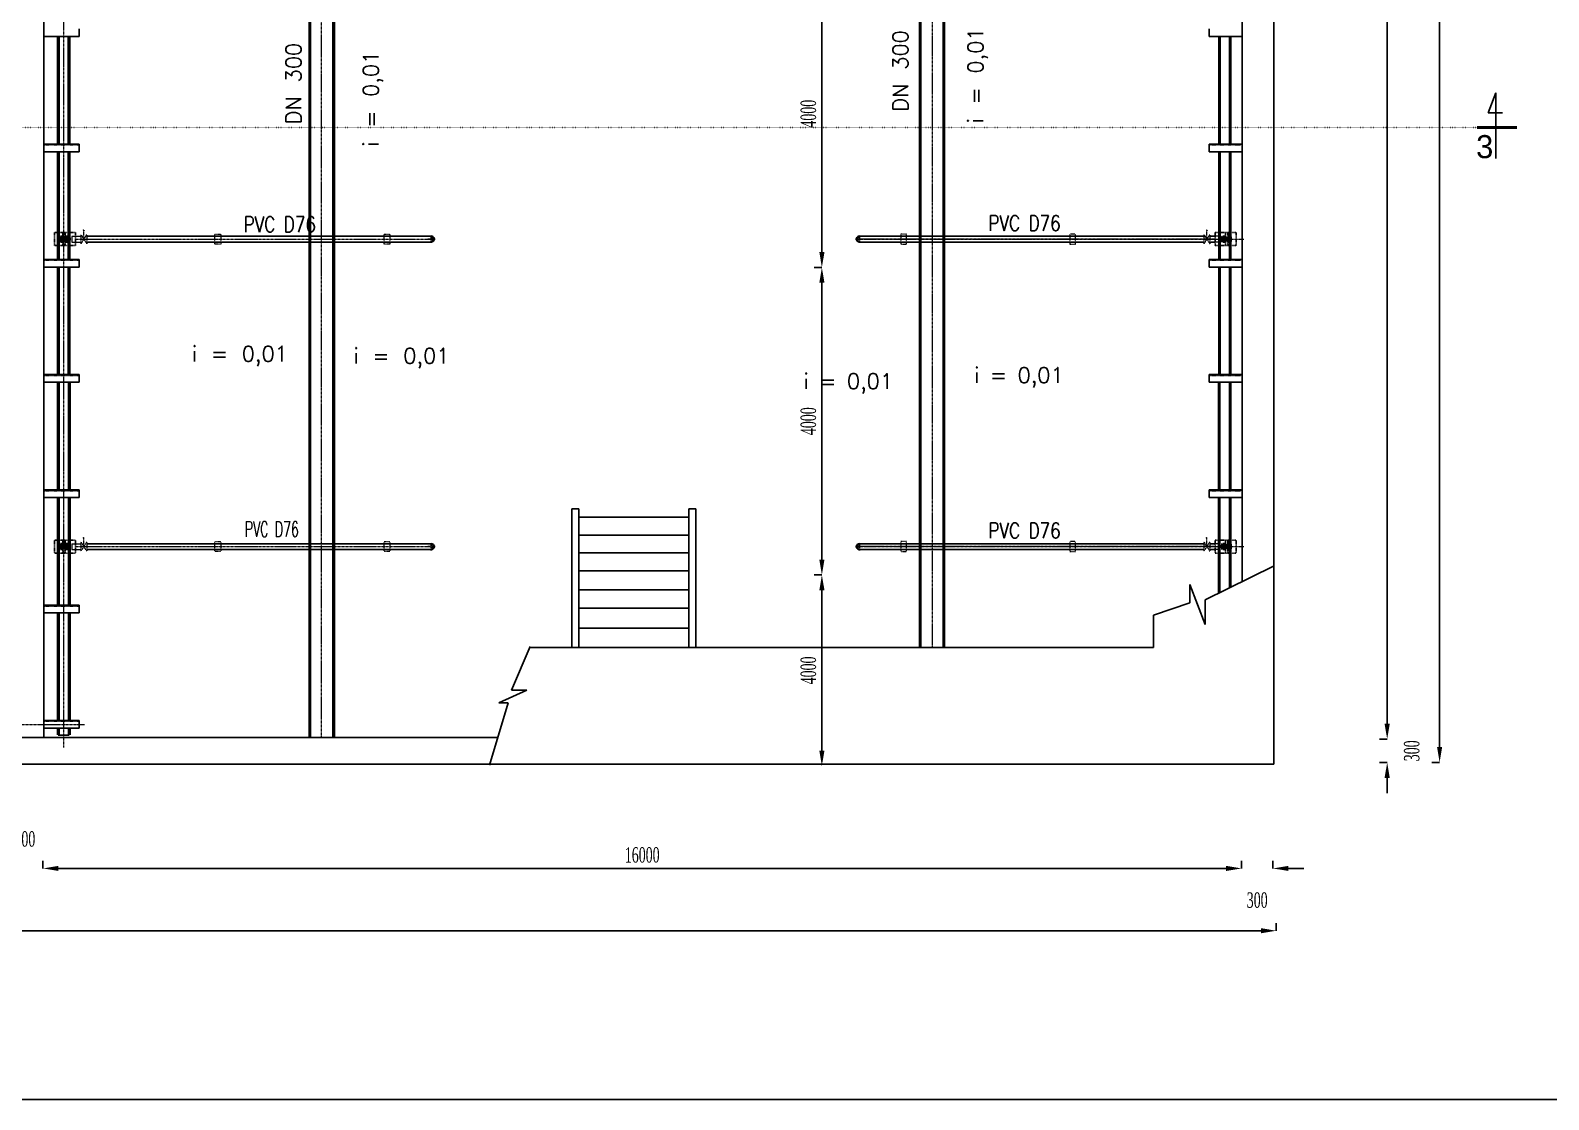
# Model space of a CAD drawing. Header units: millimetres. Extents: x -702765 to 835888, y -645289 to 262.
# Drawn here: x 661670 to 681420, y -341067 to -327157 of the extents above; entities that cross this region are included whole.
import ezdxf
from ezdxf.enums import TextEntityAlignment as Align

# ---------------------------------------------------------------- set-up
doc = ezdxf.new("R2010")
doc.units = ezdxf.units.MM
doc.header["$LTSCALE"] = 0.01
for name, pattern in [('ACAD_ISO07W100', [3, 0, -3]), ('AM_ISO02W050', [7.5, 6, -1.5]), ('AM_ISO08W050', [18, 12, -1.5, 3, -1.5]), ('AM_ISO08W050x2', [9, 6, -0.75, 1.5, -0.75]), ('CENTER', [2, 1.25, -0.25, 0.25, -0.25]), ('HIDDEN', [9.525, 6.35, -3.175]), ('HIDDEN2', [0.1875, 0.125, -0.0625])]:
    doc.linetypes.add(name, pattern=pattern)
for name, color, linetype, lineweight in [('AM_0N', 7, 'Continuous', 50), ('AM_3N', 6, 'AM_ISO02W050', 25), ('AM_4N', 92, 'Continuous', 25), ('AM_7N', 142, 'AM_ISO08W050', 9), ('duong tam', 6, 'CENTER', 9), ('NET KHUAT', 8, 'HIDDEN2', 9), ('ong phan phoi bun', 3, 'Continuous', 25)]:
    doc.layers.add(name, color=color, linetype=linetype, lineweight=lineweight)
for name, color, linetype in [('HACTH', 9, 'Continuous'), ('tam', 8, 'CENTER'), ('TEXT', 2, 'Continuous')]:
    doc.layers.add(name, color=color, linetype=linetype)
doc.styles.get("Standard").update_dxf_attribs({"font": 'txt.shx', "width": 0.85})
doc.styles.add('TECHNICLIGHT', font='tel_____.pfb')
doc.styles.add('text', font='romans.shx', dxfattribs={"width": 0.8, "bigfont": 'romansvn.shx'})
doc.styles.add('TUYEN', font='vntimeh.shx', dxfattribs={"width": 0.6, "height": 200})
doc.dimstyles.new('D2', dxfattribs={"dimtxt": 200, "dimasz": 300, "dimexe": 0.18, "dimexo": 6.25, "dimgap": 50, "dimtad": 1, "dimdec": 0, "dimzin": 12, "dimdsep": 46, "dimtxsty": 'TUYEN', "dimcen": 0.09, "dimdle": 80, "dimclrd": 1, "dimclre": 1, "dimclrt": 2, "dimadec": 0, "dimazin": 0, "dimtfac": 0.000899191, "dimtdec": 0, "dimtofl": 0, "dimtmove": 2, "dimatfit": 3, "dimfxl": 0, "dimtolj": 1, "dimtzin": 12, "dimarcsym": 0})

# ---------------------------------------------------------------- blocks, each defined once
blk = doc.blocks.new('*D33')
at = {"layer": 'Defpoints', "color": 0, "linetype": 'Continuous'}
for p in [(661424, -337083), (661834, -337083), (661834, -338059)]:
    blk.add_point(p, dxfattribs=at)
at = {"layer": 'HACTH', "color": 1, "linetype": 'ByBlock', "lineweight": -2}
for p, q in [((661224, -338059), (661024, -338059)), ((661424, -337959), (661424, -338059)), ((661834, -337959), (661834, -338059)), ((662034, -338059), (662234, -338059))]:
    blk.add_line(p, q, dxfattribs=at)
at = {"layer": 'HACTH', "color": 1, "linetype": 'Continuous'}
for points in [[(661224, -338026), (661224, -338092), (661424, -338059)], [(662034, -338026), (662034, -338092), (661834, -338059)]]:
    blk.add_solid(points, dxfattribs=at)
at = {"layer": 'HACTH', "color": 2, "linetype": 'Continuous', "insert": (661598, -337677), "char_height": 200, "attachment_point": 5, "style": 'TUYEN'}
blk.add_mtext('\\A1;300', dxfattribs=at)
blk = doc.blocks.new('*D34')
at = {"layer": 'Defpoints', "color": 0, "linetype": 'Continuous'}
for p in [(661834, -337083), (677425, -337083), (677425, -338059)]:
    blk.add_point(p, dxfattribs=at)
at = {"layer": 'HACTH', "color": 1, "linetype": 'ByBlock', "lineweight": -2}
for p, q in [((661834, -337959), (661834, -338059)), ((662034, -338059), (677225, -338059)), ((677425, -337959), (677425, -338059))]:
    blk.add_line(p, q, dxfattribs=at)
at = {"layer": 'HACTH', "color": 1, "linetype": 'Continuous'}
for points in [[(662034, -338026), (662034, -338092), (661834, -338059)], [(677225, -338026), (677225, -338092), (677425, -338059)]]:
    blk.add_solid(points, dxfattribs=at)
at = {"layer": 'HACTH', "color": 2, "linetype": 'Continuous', "insert": (669629, -337884), "char_height": 200, "attachment_point": 5, "style": 'TUYEN'}
blk.add_mtext('\\A1;16000', dxfattribs=at)
blk = doc.blocks.new('*D35')
at = {"layer": 'Defpoints', "color": 0, "linetype": 'Continuous'}
for p in [(677425, -337083), (677834, -337083), (677834, -338059)]:
    blk.add_point(p, dxfattribs=at)
at = {"layer": 'HACTH', "color": 1, "linetype": 'ByBlock', "lineweight": -2}
for p, q in [((677225, -338059), (677025, -338059)), ((677425, -337959), (677425, -338059)), ((677834, -337959), (677834, -338059)), ((678034, -338059), (678234, -338059))]:
    blk.add_line(p, q, dxfattribs=at)
at = {"layer": 'HACTH', "color": 1, "linetype": 'Continuous'}
for points in [[(677225, -338026), (677225, -338092), (677425, -338059)], [(678034, -338026), (678034, -338092), (677834, -338059)]]:
    blk.add_solid(points, dxfattribs=at)
at = {"layer": 'HACTH', "color": 2, "linetype": 'Continuous', "insert": (677629, -338472), "char_height": 200, "attachment_point": 5, "style": 'TUYEN'}
blk.add_mtext('\\A1;300', dxfattribs=at)
blk = doc.blocks.new('*D36')
at = {"layer": 'Defpoints', "color": 0, "linetype": 'Continuous'}
for p in [(629396, -337040), (677877, -337040), (677877, -338870)]:
    blk.add_point(p, dxfattribs=at)
at = {"layer": 'HACTH', "color": 1, "linetype": 'ByBlock', "lineweight": -2}
for p, q in [((629396, -338770), (629396, -338870)), ((629596, -338870), (677677, -338870)), ((677877, -338770), (677877, -338870))]:
    blk.add_line(p, q, dxfattribs=at)
at = {"layer": 'HACTH', "color": 1, "linetype": 'Continuous'}
for points in [[(629596, -338836), (629596, -338903), (629396, -338870)], [(677677, -338836), (677677, -338903), (677877, -338870)]]:
    blk.add_solid(points, dxfattribs=at)
at = {"layer": 'HACTH', "color": 2, "linetype": 'Continuous', "insert": (653636, -338695), "char_height": 200, "attachment_point": 5, "style": 'TUYEN'}
blk.add_mtext('\\A1;60000', dxfattribs=at)
blk = doc.blocks.new('*D38')
at = {"layer": 'Defpoints', "color": 0, "linetype": 'Continuous'}
for p in [(678859, -314250), (678334, -336378), (679320, -336378)]:
    blk.add_point(p, dxfattribs=at)
at = {"layer": 'HACTH', "color": 1, "linetype": 'ByBlock', "lineweight": -2}
for p, q in [((679220, -314250), (679320, -314250)), ((679320, -314450), (679320, -336178)), ((679220, -336378), (679320, -336378))]:
    blk.add_line(p, q, dxfattribs=at)
at = {"layer": 'HACTH', "color": 1, "linetype": 'Continuous'}
for points in [[(679286, -314450), (679353, -314450), (679320, -314250)], [(679286, -336178), (679353, -336178), (679320, -336378)]]:
    blk.add_solid(points, dxfattribs=at)
at = {"layer": 'HACTH', "color": 2, "linetype": 'Continuous', "insert": (679145, -325314), "char_height": 200, "attachment_point": 5, "rotation": 90, "style": 'TUYEN'}
blk.add_mtext('\\A1;24000', dxfattribs=at)
blk = doc.blocks.new('*D39')
at = {"layer": 'Defpoints', "color": 0, "linetype": 'Continuous'}
for p in [(678334, -336378), (678334, -336681), (679320, -336681)]:
    blk.add_point(p, dxfattribs=at)
at = {"layer": 'HACTH', "color": 1, "linetype": 'ByBlock', "lineweight": -2}
for p, q in [((679320, -336178), (679320, -335978)), ((679220, -336378), (679320, -336378)), ((679220, -336681), (679320, -336681)), ((679320, -336881), (679320, -337081))]:
    blk.add_line(p, q, dxfattribs=at)
at = {"layer": 'HACTH', "color": 1, "linetype": 'Continuous'}
for points in [[(679286, -336178), (679353, -336178), (679320, -336378)], [(679286, -336881), (679353, -336881), (679320, -336681)]]:
    blk.add_solid(points, dxfattribs=at)
at = {"layer": 'HACTH', "color": 2, "linetype": 'Continuous', "insert": (679640, -336529), "char_height": 200, "attachment_point": 5, "rotation": 90, "style": 'TUYEN'}
blk.add_mtext('\\A1;300', dxfattribs=at)
blk = doc.blocks.new('*D40')
at = {"layer": 'Defpoints', "color": 0, "linetype": 'Continuous'}
for p in [(678840, -313871), (678410, -336681), (680002, -336681)]:
    blk.add_point(p, dxfattribs=at)
at = {"layer": 'HACTH', "color": 1, "linetype": 'ByBlock', "lineweight": -2}
for p, q in [((679902, -313871), (680002, -313871)), ((680002, -314071), (680002, -336481)), ((679902, -336681), (680002, -336681))]:
    blk.add_line(p, q, dxfattribs=at)
at = {"layer": 'HACTH', "color": 1, "linetype": 'Continuous'}
for points in [[(679969, -314071), (680035, -314071), (680002, -313871)], [(679969, -336481), (680035, -336481), (680002, -336681)]]:
    blk.add_solid(points, dxfattribs=at)
at = {"layer": 'HACTH', "color": 2, "linetype": 'Continuous', "insert": (679827, -325276), "char_height": 200, "attachment_point": 5, "rotation": 90, "style": 'TUYEN'}
blk.add_mtext('\\A1;24600', dxfattribs=at)
blk = doc.blocks.new('*D95')
at = {"layer": 'Defpoints', "color": 0, "linetype": 'Continuous'}
for p in [(671628, -326241), (671628, -330241), (671966, -330241)]:
    blk.add_point(p, dxfattribs=at)
at = {"layer": 'HACTH', "color": 1, "linetype": 'ByBlock', "lineweight": -2}
for p, q in [((671866, -326241), (671966, -326241)), ((671966, -326441), (671966, -330041)), ((671866, -330241), (671966, -330241))]:
    blk.add_line(p, q, dxfattribs=at)
at = {"layer": 'HACTH', "color": 1, "linetype": 'Continuous'}
for points in [[(671933, -326441), (672000, -326441), (671966, -326241)], [(671933, -330041), (672000, -330041), (671966, -330241)]]:
    blk.add_solid(points, dxfattribs=at)
at = {"layer": 'HACTH', "color": 2, "linetype": 'Continuous', "insert": (671791, -328241), "char_height": 200, "attachment_point": 5, "rotation": 90, "style": 'TUYEN'}
blk.add_mtext('\\A1;4000', dxfattribs=at)
blk = doc.blocks.new('*D96')
at = {"layer": 'Defpoints', "color": 0, "linetype": 'Continuous'}
for p in [(671628, -330241), (671628, -334241), (671966, -334241)]:
    blk.add_point(p, dxfattribs=at)
at = {"layer": 'HACTH', "color": 1, "linetype": 'ByBlock', "lineweight": -2}
for p, q in [((671866, -330241), (671966, -330241)), ((671966, -330441), (671966, -334041)), ((671866, -334241), (671966, -334241))]:
    blk.add_line(p, q, dxfattribs=at)
at = {"layer": 'HACTH', "color": 1, "linetype": 'Continuous'}
for points in [[(671933, -330441), (672000, -330441), (671966, -330241)], [(671933, -334041), (672000, -334041), (671966, -334241)]]:
    blk.add_solid(points, dxfattribs=at)
at = {"layer": 'HACTH', "color": 2, "linetype": 'Continuous', "insert": (671791, -332241), "char_height": 200, "attachment_point": 5, "rotation": 90, "style": 'TUYEN'}
blk.add_mtext('\\A1;4000', dxfattribs=at)
blk = doc.blocks.new('*D97')
at = {"layer": 'Defpoints', "color": 0, "linetype": 'Continuous'}
for p in [(671628, -334241), (671966, -336725), (671966, -336725)]:
    blk.add_point(p, dxfattribs=at)
at = {"layer": 'HACTH', "color": 1, "linetype": 'ByBlock', "lineweight": -2}
for p, q in [((671866, -334241), (671966, -334241)), ((671966, -334441), (671966, -336525)), ((671966, -336725), (671966, -336725))]:
    blk.add_line(p, q, dxfattribs=at)
at = {"layer": 'HACTH', "color": 1, "linetype": 'Continuous'}
for points in [[(671933, -334441), (672000, -334441), (671966, -334241)], [(671933, -336525), (672000, -336525), (671966, -336725)]]:
    blk.add_solid(points, dxfattribs=at)
at = {"layer": 'HACTH', "color": 2, "linetype": 'Continuous', "insert": (671791, -335483), "char_height": 200, "attachment_point": 5, "rotation": 90, "style": 'TUYEN'}
blk.add_mtext('\\A1;4000', dxfattribs=at)

msp = doc.modelspace()

# ---------------------------------------------------------------- linework, layer by layer
for p, q in [((677843.5, -313872.3), (677843.5, -336703.7)), ((661843.5, -314241.4), (661843.5, -336355.4)), ((677432.6, -317568.2), (677432.6, -334328.8)), ((662305.8, -327235.4), (661843.5, -327235.4)), ((662305.8, -327135.4), (662305.8, -327235.4)), ((677005.8, -327135.4), (677005.8, -327235.4)), ((677005.8, -327235.4), (677432.6, -327235.4)), ((661843.5, -328635.4), (662305.8, -328635.4)), ((662305.8, -328635.4), (662305.8, -328735.4)), ((677432.6, -328635.4), (677005.8, -328635.4)), ((677005.8, -328635.4), (677005.8, -328735.4)), ((662305.8, -328735.4), (661843.5, -328735.4)), ((677005.8, -328735.4), (677432.6, -328735.4)), ((661843.5, -330135.4), (662305.8, -330135.4)), ((662305.8, -330135.4), (662305.8, -330235.4)), ((677432.6, -330135.4), (677005.8, -330135.4)), ((677005.8, -330135.4), (677005.8, -330235.4)), ((662305.8, -330235.4), (661843.5, -330235.4)), ((677005.8, -330235.4), (677432.6, -330235.4)), ((661843.5, -331635.4), (662305.8, -331635.4)), ((662305.8, -331735.4), (661843.5, -331735.4)), ((662305.8, -331635.4), (662305.8, -331735.4)), ((677432.6, -331635.4), (677005.8, -331635.4)), ((677005.8, -331635.4), (677005.8, -331735.4)), ((677005.8, -331735.4), (677432.6, -331735.4)), ((661843.5, -333135.4), (662305.8, -333135.4)), ((662305.8, -333135.4), (662305.8, -333235.4)), ((677005.8, -333135.4), (677005.8, -333235.4)), ((677432.6, -333135.4), (677005.8, -333135.4)), ((662305.8, -333235.4), (661843.5, -333235.4)), ((668711.6, -333380.9), (668711.6, -335184.5)), ((668803.1, -333380.9), (668711.6, -333380.9)), ((668803.1, -335179.8), (668803.1, -333380.9)), ((670236.4, -333380.9), (670236.4, -335179.8)), ((670327.9, -333380.9), (670236.4, -333380.9)), ((670327.9, -335184.5), (670327.9, -333380.9)), ((677005.8, -333235.4), (677432.6, -333235.4)), ((670236.4, -333490.5), (668803.1, -333490.5)), ((670236.4, -333723.2), (668803.1, -333723.2)), ((670236.4, -333955.3), (668803.1, -333955.3)), ((676951.5, -334565.9), (677841.8, -334127.2)), ((670236.4, -334188), (668803.1, -334188)), ((676752, -334605.8), (676752, -334366.5)), ((676752, -334366.5), (676951.5, -334884.9)), ((670236.4, -334436.5), (668803.1, -334436.5)), ((676951.5, -334884.9), (676951.5, -334565.9)), ((661843.5, -334635.4), (662305.8, -334635.4)), ((662305.8, -334735.4), (661843.5, -334735.4)), ((662305.8, -334635.4), (662305.8, -334735.4)), ((670233.4, -334675.5), (668803.1, -334675.5)), ((676279.1, -335184.5), (676279.8, -334763)), ((676279.8, -334763), (676752, -334605.8)), ((670236.4, -334933), (668803.3, -334933)), ((668170, -335173.8), (667926.5, -335741.5)), ((668165.4, -335184.5), (676279.1, -335184.5)), ((668129.4, -335741.5), (667764.2, -335903.7)), ((667926.5, -335741.5), (668129.4, -335741.5)), ((667885.9, -335903.7), (667642.4, -336714.8)), ((667764.2, -335903.7), (667885.9, -335903.7)), ((661843.5, -336135.4), (662305.8, -336135.4)), ((662305.8, -336135.4), (662305.8, -336235.4)), ((662305.8, -336235.4), (661843.5, -336235.4)), ((661433.9, -336355.4), (667750.3, -336355.4)), ((646199, -336703.7), (662199, -336703.7)), ((661018.1, -336703.7), (677843.5, -336703.7))]:
    msp.add_line(p, q)
at = {"color": 4}
for p, q in [((680733.9, -327969.4), (680632.2, -328230.7)), ((680733.9, -328825.2), (680733.9, -327969.4)), ((680632.2, -328230.7), (680821, -328230.7))]:
    msp.add_line(p, q, dxfattribs=at)
at = {"linetype": 'HIDDEN', "ltscale": 0.2}
for p, q in [((661843.5, -328645.4), (662305.8, -328645.4)), ((677432.6, -328645.4), (677005.8, -328645.4)), ((661843.5, -330145.4), (662305.8, -330145.4)), ((677432.6, -330145.4), (677005.8, -330145.4)), ((661843.5, -331645.4), (662305.8, -331645.4)), ((677432.6, -331645.4), (677005.8, -331645.4)), ((661843.5, -333145.4), (662305.8, -333145.4)), ((661843.5, -334645.4), (662305.8, -334645.4)), ((661843.5, -336145.4), (662305.8, -336145.4))]:
    msp.add_line(p, q, dxfattribs=at)
at = {"linetype": 'HIDDEN', "ltscale": 0.5}
msp.add_line((677432.6, -333145.4), (677005.8, -333145.4), dxfattribs=at)
at = {"linetype": 'HIDDEN', "ltscale": 300, "const_width": 40}
for points in [[(665304.9, -314241.4), (665304.9, -336355.4)], [(665614.8, -314241.4), (665614.8, -336355.4)], [(673245.5, -315390.7), (673245.5, -335184.5)], [(673552.1, -315390.7), (673552.1, -335184.5)]]:
    msp.add_lwpolyline(points, dxfattribs=at)
for points, const_width in [([(662033.8, -327235.4), (662033.8, -328635.4)], 40), ([(662172.3, -327235.4), (662172.3, -328635.4)], 40), ([(677139.2, -327235.4), (677139.2, -328635.4)], 40), ([(677277.7, -327235.4), (677277.7, -328635.4)], 40), ([(662033.8, -328735.4), (662033.8, -330135.4)], 40), ([(662172.3, -328735.4), (662172.3, -330135.4)], 40), ([(677139.2, -328735.4), (677139.2, -330135.4)], 40), ([(677277.7, -328735.4), (677277.7, -330135.4)], 40), ([(662033.8, -330235.4), (662033.8, -331635.4)], 40), ([(662172.3, -330235.4), (662172.3, -331635.4)], 40), ([(677139.2, -330235.4), (677139.2, -331635.4)], 40), ([(677277.7, -330235.4), (677277.7, -331635.4)], 40), ([(662033.8, -331735.4), (662033.8, -333135.4)], 40), ([(662176.5, -331735.4), (662176.5, -333135.4)], 40), ([(677135, -331735.4), (677135, -333135.4)], 40), ([(677277.7, -331735.4), (677277.7, -333135.4)], 40), ([(662033.8, -333235.4), (662033.8, -334635.4)], 40), ([(662176.5, -333235.4), (662176.5, -334635.4)], 40), ([(662033.8, -334735.4), (662033.8, -336135.4)], 40), ([(662176.5, -334735.4), (662176.5, -336135.4)], 40), ([(662033.8, -336235.4), (662033.8, -336325.4)], 40), ([(662027.7, -336325.4), (662176.5, -336325.4)], 20), ([(662176.5, -336235.4), (662176.5, -336325.4)], 40)]:
    msp.add_lwpolyline(points, dxfattribs=dict(const_width=const_width))
at = {"color": 2}
for points in [[(673688.3, -328221.6, 0, 0, 0), (673688.3, -327349.2, 50, 0, 0), (673688.3, -327183, 0, 0, 0)], [(665822.5, -328524.6, 0, 0, 0), (665822.5, -327652.2, 50, 0, 0), (665822.5, -327486, 0, 0, 0)], [(663833.3, -331636.1, 0, 0, 0), (664831.1, -331636.1, 50, 0, 0), (665038.9, -331636.1, 0, 0, 0)], [(667043, -331663.3, 0, 0, 0), (666045.2, -331663.3, 50, 0, 0), (665837.4, -331663.3, 0, 0, 0)], [(671792.4, -331993.5, 0, 0, 0), (672790.2, -331993.5, 50, 0, 0), (672998, -331993.5, 0, 0, 0)], [(675010, -331913.6, 0, 0, 0), (674012.3, -331913.6, 50, 0, 0), (673804.4, -331913.6, 0, 0, 0)]]:
    msp.add_lwpolyline(points, format="xyseb", dxfattribs=at)
at = {"color": 4, "const_width": 40}
msp.add_lwpolyline([(680486.9, -328419.4), (681009.9, -328419.4)], dxfattribs=at)
at = {"linetype": 'HIDDEN', "ltscale": 2, "const_width": 40}
for points in [[(677135, -333235.4), (677135, -334475.4)], [(677277.7, -333235.4), (677277.7, -334405.1)]]:
    msp.add_lwpolyline(points, dxfattribs=at)
at = {"layer": 'AM_0N'}
for p, q in [((662060.1, -329842.2), (662057.1, -329847.3)), ((662057.1, -329897.2), (662057.1, -329847.3)), ((662060.1, -329902.3), (662057.1, -329897.2)), ((662060.1, -329842.2), (662090.2, -329842.2)), ((662060.1, -329857.2), (662090.2, -329857.2)), ((662060.1, -329887.3), (662090.2, -329887.3)), ((662060.1, -329902.3), (662090.2, -329902.3)), ((662090.2, -329842.2), (662093.1, -329847.3)), ((662090.2, -329902.3), (662093.1, -329897.2)), ((662093.1, -329897.2), (662093.1, -329847.3)), ((662093.1, -329854.3), (662093.1, -329890.3)), ((662126.1, -329842.2), (662123.1, -329847.3)), ((662123.1, -329897.2), (662123.1, -329847.3)), ((662123.1, -329854.3), (662123.1, -329890.3)), ((662126.1, -329902.3), (662123.1, -329897.2)), ((662156.2, -329842.2), (662126.1, -329842.2)), ((662156.2, -329857.2), (662126.1, -329857.2)), ((662156.2, -329887.3), (662126.1, -329887.3)), ((662156.2, -329902.3), (662126.1, -329902.3)), ((662156.2, -329842.2), (662159.1, -329847.3)), ((662156.2, -329902.3), (662159.1, -329897.2)), ((662159.1, -329897.2), (662159.1, -329847.3)), ((662159.1, -329854.3), (662176, -329854.3)), ((662159.1, -329890.3), (662176, -329890.3)), ((662176, -329890.3), (662176, -329854.3)), ((662176, -329854.3), (662178.8, -329857)), ((662178.8, -329887.5), (662176, -329890.3)), ((662178.8, -329887.5), (662178.8, -329857)), ((677162.3, -329854.3), (677159.5, -329857)), ((677159.5, -329887.5), (677159.5, -329857)), ((677159.5, -329887.5), (677162.3, -329890.3)), ((677179.2, -329854.3), (677162.3, -329854.3)), ((677162.3, -329890.3), (677162.3, -329854.3)), ((677179.2, -329890.3), (677162.3, -329890.3)), ((677182.2, -329842.2), (677179.2, -329847.3)), ((677179.2, -329897.2), (677179.2, -329847.3)), ((677182.2, -329902.3), (677179.2, -329897.2)), ((677182.2, -329842.2), (677212.3, -329842.2)), ((677182.2, -329857.2), (677212.3, -329857.2)), ((677182.2, -329887.3), (677212.3, -329887.3)), ((677182.2, -329902.3), (677212.3, -329902.3)), ((677212.3, -329842.2), (677215.2, -329847.3)), ((677212.3, -329902.3), (677215.2, -329897.2)), ((677215.2, -329897.2), (677215.2, -329847.3)), ((677215.2, -329854.3), (677215.2, -329890.3)), ((677248.2, -329842.2), (677245.2, -329847.3)), ((677245.2, -329897.2), (677245.2, -329847.3)), ((677245.2, -329854.3), (677245.2, -329890.3)), ((677248.2, -329902.3), (677245.2, -329897.2)), ((677278.3, -329842.2), (677248.2, -329842.2)), ((677278.3, -329857.2), (677248.2, -329857.2)), ((677278.3, -329887.3), (677248.2, -329887.3)), ((677278.3, -329902.3), (677248.2, -329902.3)), ((677278.3, -329842.2), (677281.2, -329847.3)), ((677278.3, -329902.3), (677281.2, -329897.2)), ((677281.2, -329897.2), (677281.2, -329847.3)), ((662060.1, -333842.2), (662057.1, -333847.3)), ((662057.1, -333897.2), (662057.1, -333847.3)), ((662060.1, -333902.3), (662057.1, -333897.2)), ((662060.1, -333842.2), (662090.2, -333842.2)), ((662060.1, -333857.2), (662090.2, -333857.2)), ((662060.1, -333887.3), (662090.2, -333887.3)), ((662060.1, -333902.3), (662090.2, -333902.3)), ((662090.2, -333842.2), (662093.1, -333847.3)), ((662090.2, -333902.3), (662093.1, -333897.2)), ((662093.1, -333897.2), (662093.1, -333847.3)), ((662093.1, -333854.3), (662093.1, -333890.3)), ((662126.1, -333842.2), (662123.1, -333847.3)), ((662123.1, -333897.2), (662123.1, -333847.3)), ((662123.1, -333854.3), (662123.1, -333890.3)), ((662126.1, -333902.3), (662123.1, -333897.2)), ((662156.2, -333842.2), (662126.1, -333842.2)), ((662156.2, -333857.2), (662126.1, -333857.2)), ((662156.2, -333887.3), (662126.1, -333887.3)), ((662156.2, -333902.3), (662126.1, -333902.3)), ((662156.2, -333842.2), (662159.1, -333847.3)), ((662156.2, -333902.3), (662159.1, -333897.2)), ((662159.1, -333897.2), (662159.1, -333847.3)), ((662159.1, -333854.3), (662176, -333854.3)), ((662159.1, -333890.3), (662176, -333890.3)), ((662176, -333890.3), (662176, -333854.3)), ((662176, -333854.3), (662178.8, -333857)), ((662178.8, -333887.5), (662176, -333890.3)), ((662178.8, -333887.5), (662178.8, -333857)), ((677162.3, -333854.3), (677159.5, -333857)), ((677159.5, -333887.5), (677159.5, -333857)), ((677159.5, -333887.5), (677162.3, -333890.3)), ((677179.2, -333854.3), (677162.3, -333854.3)), ((677162.3, -333890.3), (677162.3, -333854.3)), ((677179.2, -333890.3), (677162.3, -333890.3)), ((677182.2, -333842.2), (677179.2, -333847.3)), ((677179.2, -333897.2), (677179.2, -333847.3)), ((677182.2, -333902.3), (677179.2, -333897.2)), ((677182.2, -333842.2), (677212.3, -333842.2)), ((677182.2, -333857.2), (677212.3, -333857.2)), ((677182.2, -333887.3), (677212.3, -333887.3)), ((677182.2, -333902.3), (677212.3, -333902.3)), ((677212.3, -333842.2), (677215.2, -333847.3)), ((677212.3, -333902.3), (677215.2, -333897.2)), ((677215.2, -333897.2), (677215.2, -333847.3)), ((677215.2, -333854.3), (677215.2, -333890.3)), ((677248.2, -333842.2), (677245.2, -333847.3)), ((677245.2, -333897.2), (677245.2, -333847.3)), ((677245.2, -333854.3), (677245.2, -333890.3)), ((677248.2, -333902.3), (677245.2, -333897.2)), ((677278.3, -333842.2), (677248.2, -333842.2)), ((677278.3, -333857.2), (677248.2, -333857.2)), ((677278.3, -333887.3), (677248.2, -333887.3)), ((677278.3, -333902.3), (677248.2, -333902.3)), ((677278.3, -333842.2), (677281.2, -333847.3)), ((677278.3, -333902.3), (677281.2, -333897.2)), ((677281.2, -333897.2), (677281.2, -333847.3))]:
    msp.add_line(p, q, dxfattribs=at)
for centre, radius, start, end in [((662075.2, -329849.7), 16.9, 153.65374, 206.34626), ((662123.4, -329872.3), 65.1, 166.65046, 193.34954), ((662075.2, -329894.8), 16.9, 153.65374, 206.34626), ((662075, -329849.7), 16.9, 333.65374, 26.34626), ((662026.9, -329872.3), 65.1, 346.65046, 13.34954), ((662075, -329894.8), 16.9, 333.65374, 26.34626), ((662141.2, -329849.7), 16.9, 153.65374, 206.34626), ((662189.4, -329872.3), 65.1, 166.65046, 193.34954), ((662141.2, -329894.8), 16.9, 153.65374, 206.34626), ((662141, -329849.7), 16.9, 333.65374, 26.34626), ((662092.9, -329872.3), 65.1, 346.65046, 13.34954), ((662141, -329894.8), 16.9, 333.65374, 26.34626), ((677197.3, -329849.7), 16.9, 153.65374, 206.34626), ((677245.5, -329872.3), 65.1, 166.65046, 193.34954), ((677197.3, -329894.8), 16.9, 153.65374, 206.34626), ((677197.1, -329849.7), 16.9, 333.65374, 26.34626), ((677149, -329872.3), 65.1, 346.65046, 13.34954), ((677197.1, -329894.8), 16.9, 333.65374, 26.34626), ((677263.3, -329849.7), 16.9, 153.65374, 206.34626), ((677311.5, -329872.3), 65.1, 166.65046, 193.34954), ((677263.3, -329894.8), 16.9, 153.65374, 206.34626), ((677263.1, -329849.7), 16.9, 333.65374, 26.34626), ((677215, -329872.3), 65.1, 346.65046, 13.34954), ((677263.1, -329894.8), 16.9, 333.65374, 26.34626), ((662075.2, -333849.7), 16.9, 153.65374, 206.34626), ((662123.4, -333872.3), 65.1, 166.65046, 193.34954), ((662075.2, -333894.8), 16.9, 153.65374, 206.34626), ((662075, -333849.7), 16.9, 333.65374, 26.34626), ((662026.9, -333872.3), 65.1, 346.65046, 13.34954), ((662075, -333894.8), 16.9, 333.65374, 26.34626), ((662141.2, -333849.7), 16.9, 153.65374, 206.34626), ((662189.4, -333872.3), 65.1, 166.65046, 193.34954), ((662141.2, -333894.8), 16.9, 153.65374, 206.34626), ((662141, -333849.7), 16.9, 333.65374, 26.34626), ((662092.9, -333872.3), 65.1, 346.65046, 13.34954), ((662141, -333894.8), 16.9, 333.65374, 26.34626), ((677197.3, -333849.7), 16.9, 153.65374, 206.34626), ((677245.5, -333872.3), 65.1, 166.65046, 193.34954), ((677197.3, -333894.8), 16.9, 153.65374, 206.34626), ((677197.1, -333849.7), 16.9, 333.65374, 26.34626), ((677149, -333872.3), 65.1, 346.65046, 13.34954), ((677197.1, -333894.8), 16.9, 333.65374, 26.34626), ((677263.3, -333849.7), 16.9, 153.65374, 206.34626), ((677311.5, -333872.3), 65.1, 166.65046, 193.34954), ((677263.3, -333894.8), 16.9, 153.65374, 206.34626), ((677263.1, -333849.7), 16.9, 333.65374, 26.34626), ((677215, -333872.3), 65.1, 346.65046, 13.34954), ((677263.1, -333894.8), 16.9, 333.65374, 26.34626)]:
    msp.add_arc(centre, radius, start, end, dxfattribs=at)
at = {"layer": 'AM_3N', "linetype": 'ACAD_ISO07W100', "ltscale": 50}
msp.add_line((628494.9, -328419.4), (680486.9, -328419.4), dxfattribs=at)
at = {"layer": 'AM_4N'}
for p, q in [((662159.1, -329856.7), (662178.5, -329856.7)), ((662159.1, -329887.8), (662178.5, -329887.8)), ((677179.2, -329856.7), (677159.9, -329856.7)), ((677179.2, -329887.8), (677159.9, -329887.8)), ((662159.1, -333856.7), (662178.5, -333856.7)), ((662159.1, -333887.8), (662178.5, -333887.8)), ((677179.2, -333856.7), (677159.9, -333856.7)), ((677179.2, -333887.8), (677159.9, -333887.8))]:
    msp.add_line(p, q, dxfattribs=at)
at = {"layer": 'AM_7N', "linetype": 'AM_ISO08W050x2'}
for p, q in [((662048.1, -329872.3), (662102.1, -329872.3)), ((662168.1, -329872.3), (662114.1, -329872.3)), ((677170.2, -329872.3), (677224.2, -329872.3)), ((677290.2, -329872.3), (677236.2, -329872.3)), ((662048.1, -333872.3), (662102.1, -333872.3)), ((662168.1, -333872.3), (662114.1, -333872.3)), ((677170.2, -333872.3), (677224.2, -333872.3)), ((677290.2, -333872.3), (677236.2, -333872.3))]:
    msp.add_line(p, q, dxfattribs=at)
at = {"layer": 'duong tam', "ltscale": 200}
for p, q in [((662102.1, -313777.8), (662102.1, -336484.4)), ((665453.4, -313776.7), (665453.4, -336355.4)), ((673399.9, -315390.7), (673399.9, -335184.5)), ((662255.4, -329872.3), (666835, -329872.3)), ((677082.9, -329872.3), (672503.4, -329872.3)), ((672516, -329872.3), (677453.4, -329872.3)), ((662255.4, -333872.3), (666835, -333872.3)), ((677082.9, -333872.3), (672503.4, -333872.3)), ((672516, -333872.3), (677453.4, -333872.3)), ((660796.7, -336185.4), (662372, -336185.4))]:
    msp.add_line(p, q, dxfattribs=at)
at = {"layer": 'NET KHUAT'}
for p, q in [((662326.6, -329812.3), (662326.6, -329932.2)), ((662326.6, -329812.3), (662402.2, -329932.2)), ((662402.2, -329812.3), (662326.6, -329932.2)), ((662364.4, -329872.3), (662364.4, -329762.2)), ((662402.2, -329812.3), (662402.2, -329932.2)), ((676936.1, -329812.3), (676936.1, -329932.2)), ((677011.7, -329812.3), (676936.1, -329932.2)), ((676936.1, -329812.3), (677011.7, -329932.2)), ((676973.9, -329872.3), (676973.9, -329762.2)), ((677011.7, -329812.3), (677011.7, -329932.2)), ((662364.4, -333872.3), (662364.4, -333762.2)), ((676973.9, -333872.3), (676973.9, -333762.2)), ((662326.6, -333812.3), (662326.6, -333932.2)), ((662326.6, -333812.3), (662402.2, -333932.2)), ((662402.2, -333812.3), (662326.6, -333932.2)), ((662402.2, -333812.3), (662402.2, -333932.2)), ((676936.1, -333812.3), (676936.1, -333932.2)), ((677011.7, -333812.3), (676936.1, -333932.2)), ((676936.1, -333812.3), (677011.7, -333932.2)), ((677011.7, -333812.3), (677011.7, -333932.2))]:
    msp.add_line(p, q, dxfattribs=at)
at = {"layer": 'NET KHUAT', "ltscale": 200}
for p, q in [((662211.1, -329834.3), (662211.1, -329910.3)), ((662211.1, -329834.3), (662255.4, -329834.3)), ((662211.1, -329910.3), (662255.4, -329910.3)), ((662255.4, -329834.3), (662326.6, -329834.3)), ((662255.4, -329910.3), (662326.6, -329910.3)), ((677082.9, -329834.3), (677011.7, -329834.3)), ((677082.9, -329910.3), (677011.7, -329910.3)), ((677127.2, -329834.3), (677082.9, -329834.3)), ((677127.2, -329910.3), (677082.9, -329910.3)), ((677127.2, -329834.3), (677127.2, -329910.3)), ((662211.1, -333834.3), (662211.1, -333910.3)), ((662211.1, -333834.3), (662255.4, -333834.3)), ((662211.1, -333910.3), (662255.4, -333910.3)), ((662255.4, -333834.3), (662326.6, -333834.3)), ((662255.4, -333910.3), (662326.6, -333910.3)), ((677082.9, -333834.3), (677011.7, -333834.3)), ((677082.9, -333910.3), (677011.7, -333910.3)), ((677127.2, -333834.3), (677082.9, -333834.3)), ((677127.2, -333910.3), (677082.9, -333910.3)), ((677127.2, -333834.3), (677127.2, -333910.3))]:
    msp.add_line(p, q, dxfattribs=at)
at = {"layer": 'NET KHUAT'}
for points in [[(664070.9, -329807.3), (664145.3, -329807.3), (664145.3, -329937.2), (664070.9, -329937.2)], [(666270.9, -329807.3), (666345.3, -329807.3), (666345.3, -329937.2), (666270.9, -329937.2)], [(673067.4, -329807.3), (672993, -329807.3), (672993, -329937.2), (673067.4, -329937.2)], [(675267.4, -329807.3), (675193, -329807.3), (675193, -329937.2), (675267.4, -329937.2)], [(664070.9, -333807.3), (664145.3, -333807.3), (664145.3, -333937.2), (664070.9, -333937.2)], [(666270.9, -333807.3), (666345.3, -333807.3), (666345.3, -333937.2), (666270.9, -333937.2)], [(673067.4, -333807.3), (672993, -333807.3), (672993, -333937.2), (673067.4, -333937.2)], [(675267.4, -333807.3), (675193, -333807.3), (675193, -333937.2), (675267.4, -333937.2)]]:
    msp.add_lwpolyline(points, close=True, dxfattribs=at)
for centre in [(662364.4, -329757.7), (676973.9, -329757.7), (662364.4, -333757.7), (676973.9, -333757.7)]:
    msp.add_circle(centre, 4.5, dxfattribs=at)
at = {"layer": 'ong phan phoi bun'}
for p, q in [((662402.2, -329834.3), (666885, -329834.3)), ((662402.2, -329910.3), (666885, -329910.3)), ((676936.1, -329834.3), (672453.4, -329834.3)), ((676936.1, -329910.3), (672453.4, -329910.3)), ((677082.9, -329834.3), (677011.7, -329834.3)), ((677082.9, -329910.3), (677011.7, -329910.3)), ((662402.2, -333834.3), (666885, -333834.3)), ((662402.2, -333910.3), (666885, -333910.3)), ((676936.1, -333834.3), (672453.4, -333834.3)), ((676936.1, -333910.3), (672453.4, -333910.3)), ((677082.9, -333834.3), (677011.7, -333834.3)), ((677082.9, -333910.3), (677011.7, -333910.3))]:
    msp.add_line(p, q, dxfattribs=at)
for centre, start, end in [((666874, -329872.3), 278.30521, 81.69479), ((666885, -329872.3), 270, 90.0002), ((672453.4, -329872.3), 89.9998, 270), ((672464.3, -329872.3), 98.30521, 261.69479), ((666874, -333872.3), 278.30521, 81.69479), ((666885, -333872.3), 270, 90.0002), ((672453.4, -333872.3), 89.9998, 270), ((672464.3, -333872.3), 98.30521, 261.69479)]:
    msp.add_arc(centre, 38, start, end, dxfattribs=at)
at = {"layer": 'tam'}
for p, q in [((661981.7, -329788), (662255.4, -329788)), ((661981.7, -329956.5), (661981.7, -329788)), ((662093.1, -329788), (662093.1, -329956.5)), ((662123.1, -329788), (662123.1, -329956.5)), ((662255.4, -329788), (662255.4, -329956.5)), ((677356.6, -329788), (677082.9, -329788)), ((677082.9, -329788), (677082.9, -329956.5)), ((677215.2, -329788), (677215.2, -329956.5)), ((677245.2, -329788), (677245.2, -329956.5)), ((677356.6, -329956.5), (677356.6, -329788)), ((662255.4, -329956.5), (661981.7, -329956.5)), ((677082.9, -329956.5), (677356.6, -329956.5)), ((661981.7, -333788), (662255.4, -333788)), ((661981.7, -333956.5), (661981.7, -333788)), ((662255.4, -333956.5), (661981.7, -333956.5)), ((662093.1, -333788), (662093.1, -333956.5)), ((662123.1, -333788), (662123.1, -333956.5)), ((662255.4, -333788), (662255.4, -333956.5)), ((677356.6, -333788), (677082.9, -333788)), ((677082.9, -333788), (677082.9, -333956.5)), ((677082.9, -333956.5), (677356.6, -333956.5)), ((677215.2, -333788), (677215.2, -333956.5)), ((677245.2, -333788), (677245.2, -333956.5)), ((677356.6, -333956.5), (677356.6, -333788))]:
    msp.add_line(p, q, dxfattribs=at)
at = {"layer": 'tam', "color": 8, "ltscale": 25}
for p, q in [((666885, -329922.3), (666885, -329822.3)), ((672453.4, -329922.3), (672453.4, -329822.3)), ((672453.4, -329922.3), (672453.4, -329822.3)), ((666835, -329872.3), (666935, -329872.3)), ((672403.4, -329872.3), (672503.4, -329872.3)), ((672503.4, -329872.3), (672403.4, -329872.3)), ((666835, -333872.3), (666935, -333872.3)), ((666885, -333922.3), (666885, -333822.3)), ((672403.4, -333872.3), (672503.4, -333872.3)), ((672503.4, -333872.3), (672403.4, -333872.3)), ((672453.4, -333922.3), (672453.4, -333822.3)), ((672453.4, -333922.3), (672453.4, -333822.3))]:
    msp.add_line(p, q, dxfattribs=at)
at = {"layer": 'TEXT', "linetype": 'Continuous'}
msp.add_lwpolyline([(616019.3, -281263.4), (700699.3, -281263.4), (700699.3, -341066.9), (616019.3, -341066.9)], close=True, dxfattribs=at)

# ---------------------------------------------------------------- texts
at = {"color": 4}
for s, p in [('DN 300', (673087, -327684.9)), ('i = 0,01', (674066, -327743.3)), ('DN 300', (665193.9, -327849.3)), ('i = 0,01', (666200.2, -328046.3))]:
    msp.add_text(s, height=200, rotation=90, dxfattribs=at).set_placement(p, align=Align.CENTER)
at = {"color": 4, "style": 'TECHNICLIGHT'}
msp.add_text('3', height=300, dxfattribs=at).set_placement((680588.6, -328819.3), align=Align.CENTER)
at = {"color": 4}
for p in [(664395.4, -331463.8), (666496.9, -331491)]:
    msp.add_text('i = 0,01', height=200, dxfattribs=at).set_placement(p, align=Align.CENTER)
at = {"layer": 'HACTH', "color": 4, "style": 'text'}
for p in [(674528.9, -331741.3), (672309.1, -331821.2)]:
    msp.add_text('i = 0,01', height=200, dxfattribs=at).set_placement(p, align=Align.CENTER)
at = {"layer": 'HACTH', "color": 4, "char_height": 200, "width": 10494.084, "attachment_point": 1}
for insert, style in [((664445.2, -329580.3), 'text'), ((674133.7, -329564.2), 'text'), ((664457.9, -333545.6), 'TUYEN'), ((674133.7, -333564.2), 'text')]:
    msp.add_mtext('{\\Fromand,romandvn|c0;PVC D76}', dxfattribs=dict(at, insert=insert, style=style))

# ---------------------------------------------------------------- dimensions: what is measured, and where the dimension line sits
at = {"layer": 'HACTH', "linetype": 'Continuous'}
for base, p1, p2, text, picture, middle in [((680002.1, -336680.8), (678840.2, -313870.7), (678409.6, -336680.8), '24600', '*D40', (679827.1, -325275.7)), ((679319.6, -336377.7), (678859.4, -314249.6), (678333.8, -336377.7), '24000', '*D38', (679144.6, -325313.6)), ((671966.3, -336724.6), (671627.5, -334241.4), (671966.3, -336724.6), '4000', '*D97', (671791.3, -335483))]:
    dim = msp.add_linear_dim(base=base, p1=p1, p2=p2, angle=90, text=text, dimstyle='D2', override={"dimasz": 200, "dimgap": 75, "dimcen": 40, "dimfxl": 100, "dimfxlon": 1, "dimarcsym": 1}, dxfattribs=at)
    dim.commit()
    dim.dimension.update_dxf_attribs({"geometry": picture, "text_midpoint": middle})
for base, p1, p2, picture, middle in [((671966.3, -330241.4), (671627.5, -326241.4), (671627.5, -330241.4), '*D95', (671791.3, -328241.4)), ((671966.3, -334241.4), (671627.5, -330241.4), (671627.5, -334241.4), '*D96', (671791.3, -332241.4))]:
    dim = msp.add_linear_dim(base=base, p1=p1, p2=p2, angle=90, dimstyle='D2', override={"dimasz": 200, "dimgap": 75, "dimcen": 40, "dimfxl": 100, "dimfxlon": 1, "dimarcsym": 1}, dxfattribs=at)
    dim.commit()
    dim.dimension.update_dxf_attribs({"geometry": picture, "text_midpoint": middle})
dim = msp.add_linear_dim(base=(679319.6, -336680.8), p1=(678333.8, -336377.7), p2=(678333.8, -336680.8), angle=90, text='300', dimstyle='D2', override={"dimasz": 200, "dimgap": 75, "dimcen": 40, "dimfxl": 100, "dimfxlon": 1, "dimarcsym": 1}, dxfattribs=at)
dim.commit()
dim.dimension.update_dxf_attribs({"geometry": '*D39', "text_midpoint": (679639.9, -336529.2), "dimtype": 160})
for base, p1, p2, text, picture, middle in [((677876.6, -338869.6), (629396.3, -337040.1), (677876.6, -337040.1), '60000', '*D36', (653636.5, -338694.6)), ((677424.7, -338059.2), (661833.5, -337083.4), (677424.7, -337083.4), '16000', '*D34', (669629.1, -337884.2)), ((677834.2, -338059.2), (677424.7, -337083.4), (677834.2, -337083.4), '300', '*D35', (677629.4, -338471.8))]:
    dim = msp.add_linear_dim(base=base, p1=p1, p2=p2, text=text, dimstyle='D2', override={"dimasz": 200, "dimgap": 75, "dimcen": 40, "dimfxl": 100, "dimfxlon": 1, "dimarcsym": 1}, dxfattribs=at)
    dim.commit()
    dim.dimension.update_dxf_attribs({"geometry": picture, "text_midpoint": middle})
dim = msp.add_linear_dim(base=(661833.5, -338059.2), p1=(661424.1, -337083.4), p2=(661833.5, -337083.4), text='300', dimstyle='D2', override={"dimasz": 200, "dimgap": 75, "dimcen": 40, "dimfxl": 100, "dimfxlon": 1, "dimarcsym": 1}, dxfattribs=at)
dim.commit()
dim.dimension.update_dxf_attribs({"geometry": '*D33', "text_midpoint": (661598.4, -337677.4), "dimtype": 160})

doc.saveas('drawing.dxf')
